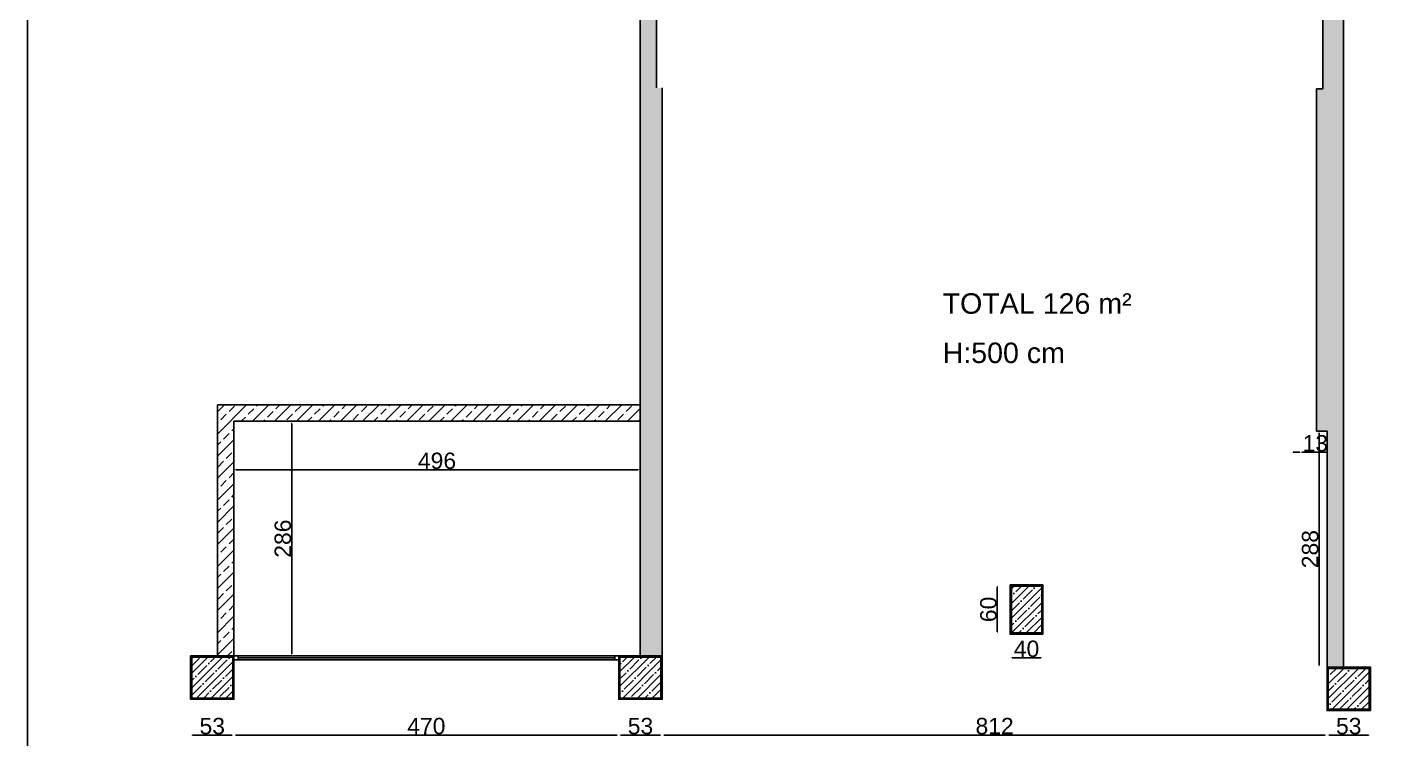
# Model space of a CAD drawing. Header units: millimetres. Extents: x 10088 to 21623, y -4423 to -852.
# Drawn here: x 18426 to 20098, y -2588 to -1720 of the extents above; entities that cross this region are included whole.
import ezdxf

# ---------------------------------------------------------------- set-up
doc = ezdxf.new("R2010")
doc.units = ezdxf.units.MM
doc.styles.get("Standard").update_dxf_attribs({"font": 'arial.ttf'})
doc.dimstyles.new('Rest', dxfattribs={"dimtxt": 20, "dimasz": 2.5, "dimexe": 1.25, "dimexo": 0.625, "dimtad": 1, "dimdec": 0, "dimtxsty": 'Standard', "dimcen": 2.5, "dimse1": 1, "dimse2": 1, "dimclrd": 1, "dimclrt": 1, "dimadec": 0, "dimazin": 0, "dimtfac": 1, "dimtdec": 0, "dimtmove": 0, "dimatfit": 3, "dimfxl": 1, "dimarcsym": 0})
pattern_1 = [(45, (17917.656, -4599.78), (-13.47038, 13.47038), []), (45, (17931.127, -4599.78), (-13.47038, 13.47038), [9.525, -4.7625])]
pattern_2 = [(45, (17917.656, -4599.781), (-8.980256, 8.980256), []), (45, (17926.637, -4599.781), (-8.980256, 8.980256), [15.875, -3.175, 0, -3.175])]

# ---------------------------------------------------------------- blocks, each defined once
blk = doc.blocks.new('*D190')
at = {"color": 1, "lineweight": -2, "transparency": 16777216}
blk.add_line((20003.2, -2498), (20003.2, -2215), dxfattribs=at)
at = {"color": 1, "transparency": 16777216}
for points in [[(20002.8, -2215), (20003.7, -2215), (20003.2, -2212.5)], [(20002.8, -2498), (20003.7, -2498), (20003.2, -2500.5)]]:
    blk.add_solid(points, dxfattribs=at)
at = {"layer": 'Defpoints', "color": 0, "transparency": 16777216}
for p in [(20003.2, -2212.5), (20013, -2212.5), (20013, -2500.5)]:
    blk.add_point(p, dxfattribs=at)
at = {"color": 1, "transparency": 16777216, "insert": (19992.4, -2356.5), "char_height": 20, "attachment_point": 5, "rotation": 90}
blk.add_mtext('288', dxfattribs=at)
blk = doc.blocks.new('*D162')
at = {"color": 1, "lineweight": -2, "transparency": 16777216}
for p, q in [((19971.8, -2238.2), (19979.8, -2238.2)), ((19982.3, -2238.2), (20012.8, -2238.2))]:
    blk.add_line(p, q, dxfattribs=at)
at = {"color": 1, "transparency": 16777216}
for points in [[(19971.8, -2237.8), (19971.8, -2238.6), (19969.3, -2238.2)], [(19979.8, -2237.8), (19979.8, -2238.6), (19982.3, -2238.2)]]:
    blk.add_solid(points, dxfattribs=at)
at = {"layer": 'Defpoints', "color": 0, "transparency": 16777216}
for p in [(19969.3, -2212.5), (19982.3, -2212.5), (19982.3, -2238.2)]:
    blk.add_point(p, dxfattribs=at)
at = {"color": 1, "transparency": 16777216, "insert": (19998.8, -2227.4), "char_height": 20, "attachment_point": 5}
blk.add_mtext('13', dxfattribs=at)
blk = doc.blocks.new('*D191')
at = {"color": 1, "lineweight": -2, "transparency": 16777216}
blk.add_line((18748.7, -2484.3), (18748.7, -2203), dxfattribs=at)
at = {"color": 1, "transparency": 16777216}
for points in [[(18748.2, -2203), (18749.1, -2203), (18748.7, -2200.5)], [(18748.2, -2484.3), (18749.1, -2484.3), (18748.7, -2486.8)]]:
    blk.add_solid(points, dxfattribs=at)
at = {"layer": 'Defpoints', "color": 0, "transparency": 16777216}
for p in [(18678, -2200.5), (18748.7, -2200.5), (18678, -2486.8)]:
    blk.add_point(p, dxfattribs=at)
at = {"color": 1, "transparency": 16777216, "insert": (18737.8, -2343.7), "char_height": 20, "attachment_point": 5, "rotation": 90}
blk.add_mtext('286', dxfattribs=at)
blk = doc.blocks.new('*D192')
at = {"color": 1, "lineweight": -2, "transparency": 16777216}
blk.add_line((18680.5, -2259.6), (19171.5, -2259.6), dxfattribs=at)
at = {"color": 1, "transparency": 16777216}
for points in [[(18680.5, -2259.2), (18680.5, -2260), (18678, -2259.6)], [(19171.5, -2259.2), (19171.5, -2260), (19174, -2259.6)]]:
    blk.add_solid(points, dxfattribs=at)
at = {"layer": 'Defpoints', "color": 0, "transparency": 16777216}
for p in [(18678, -2231.1), (19174, -2231.1), (19174, -2259.6)]:
    blk.add_point(p, dxfattribs=at)
at = {"color": 1, "transparency": 16777216, "insert": (18926, -2248.8), "char_height": 20, "attachment_point": 5}
blk.add_mtext('496', dxfattribs=at)
blk = doc.blocks.new('*D193')
at = {"color": 1, "lineweight": -2, "transparency": 16777216}
blk.add_line((18627.5, -2583.4), (18675.5, -2583.4), dxfattribs=at)
at = {"color": 1, "transparency": 16777216}
for points in [[(18627.5, -2583), (18627.5, -2583.9), (18625, -2583.4)], [(18675.5, -2583), (18675.5, -2583.9), (18678, -2583.4)]]:
    blk.add_solid(points, dxfattribs=at)
at = {"layer": 'Defpoints', "color": 0, "transparency": 16777216}
for p in [(18625, -2539.8), (18678, -2539.8), (18678, -2583.4)]:
    blk.add_point(p, dxfattribs=at)
at = {"color": 1, "transparency": 16777216, "insert": (18651.5, -2572.6), "char_height": 20, "attachment_point": 5}
blk.add_mtext('53', dxfattribs=at)
blk = doc.blocks.new('*D194')
at = {"color": 1, "lineweight": -2, "transparency": 16777216}
blk.add_line((18680.5, -2583.4), (19145.5, -2583.4), dxfattribs=at)
at = {"color": 1, "transparency": 16777216}
for points in [[(18680.5, -2583), (18680.5, -2583.9), (18678, -2583.4)], [(19145.5, -2583), (19145.5, -2583.9), (19148, -2583.4)]]:
    blk.add_solid(points, dxfattribs=at)
at = {"layer": 'Defpoints', "color": 0, "transparency": 16777216}
for p in [(18678, -2539.8), (19148, -2539.8), (19148, -2583.4)]:
    blk.add_point(p, dxfattribs=at)
at = {"color": 1, "transparency": 16777216, "insert": (18913, -2572.6), "char_height": 20, "attachment_point": 5}
blk.add_mtext('470', dxfattribs=at)
blk = doc.blocks.new('*D195')
at = {"color": 1, "lineweight": -2, "transparency": 16777216}
blk.add_line((19150.5, -2583.4), (19198.5, -2583.4), dxfattribs=at)
at = {"color": 1, "transparency": 16777216}
for points in [[(19150.5, -2583), (19150.5, -2583.9), (19148, -2583.4)], [(19198.5, -2583), (19198.5, -2583.9), (19201, -2583.4)]]:
    blk.add_solid(points, dxfattribs=at)
at = {"layer": 'Defpoints', "color": 0, "transparency": 16777216}
for p in [(19148, -2539.8), (19201, -2539.8), (19201, -2583.4)]:
    blk.add_point(p, dxfattribs=at)
at = {"color": 1, "transparency": 16777216, "insert": (19174.5, -2572.6), "char_height": 20, "attachment_point": 5}
blk.add_mtext('53', dxfattribs=at)
blk = doc.blocks.new('*D196')
at = {"color": 1, "lineweight": -2, "transparency": 16777216}
blk.add_line((19203.5, -2583.4), (20010.5, -2583.4), dxfattribs=at)
at = {"color": 1, "transparency": 16777216}
for points in [[(19203.5, -2583), (19203.5, -2583.9), (19201, -2583.4)], [(20010.5, -2583), (20010.5, -2583.9), (20013, -2583.4)]]:
    blk.add_solid(points, dxfattribs=at)
at = {"layer": 'Defpoints', "color": 0, "transparency": 16777216}
for p in [(19201, -2539.8), (20013, -2553.5), (20013, -2583.4)]:
    blk.add_point(p, dxfattribs=at)
at = {"color": 1, "transparency": 16777216, "insert": (19607, -2572.6), "char_height": 20, "attachment_point": 5}
blk.add_mtext('812', dxfattribs=at)
blk = doc.blocks.new('*D197')
at = {"color": 1, "lineweight": -2, "transparency": 16777216}
blk.add_line((20015.5, -2583.4), (20063.5, -2583.4), dxfattribs=at)
at = {"color": 1, "transparency": 16777216}
for points in [[(20015.5, -2583), (20015.5, -2583.9), (20013, -2583.4)], [(20063.5, -2583), (20063.5, -2583.9), (20066, -2583.4)]]:
    blk.add_solid(points, dxfattribs=at)
at = {"layer": 'Defpoints', "color": 0, "transparency": 16777216}
for p in [(20013, -2553.5), (20066, -2553.5), (20066, -2583.4)]:
    blk.add_point(p, dxfattribs=at)
at = {"color": 1, "transparency": 16777216, "insert": (20039.5, -2572.6), "char_height": 20, "attachment_point": 5}
blk.add_mtext('53', dxfattribs=at)
blk = doc.blocks.new('*D198')
at = {"color": 1, "lineweight": -2, "transparency": 16777216}
blk.add_line((19610.3, -2402.6), (19610.3, -2457.6), dxfattribs=at)
at = {"color": 1, "transparency": 16777216}
for points in [[(19609.9, -2402.6), (19610.7, -2402.6), (19610.3, -2400.1)], [(19609.9, -2457.6), (19610.7, -2457.6), (19610.3, -2460.1)]]:
    blk.add_solid(points, dxfattribs=at)
at = {"layer": 'Defpoints', "color": 0, "transparency": 16777216}
for p in [(19626, -2400.1), (19610.3, -2460.1), (19626, -2460.1)]:
    blk.add_point(p, dxfattribs=at)
at = {"color": 1, "transparency": 16777216, "insert": (19599.5, -2430.1), "char_height": 20, "attachment_point": 5, "rotation": 90}
blk.add_mtext('60', dxfattribs=at)
blk = doc.blocks.new('*D199')
at = {"color": 1, "lineweight": -2, "transparency": 16777216}
blk.add_line((19628.5, -2489.1), (19663.5, -2489.1), dxfattribs=at)
at = {"color": 1, "transparency": 16777216}
for points in [[(19628.5, -2488.7), (19628.5, -2489.5), (19626, -2489.1)], [(19663.5, -2488.7), (19663.5, -2489.5), (19666, -2489.1)]]:
    blk.add_solid(points, dxfattribs=at)
at = {"layer": 'Defpoints', "color": 0, "transparency": 16777216}
for p in [(19626, -2460.1), (19666, -2460.1), (19666, -2489.1)]:
    blk.add_point(p, dxfattribs=at)
at = {"color": 1, "transparency": 16777216, "insert": (19646, -2478.3), "char_height": 20, "attachment_point": 5}
blk.add_mtext('40', dxfattribs=at)

msp = doc.modelspace()

# ---------------------------------------------------------------- hatches: boundary and pattern name
h = msp.add_hatch()
h.set_pattern_fill('ANSI33', color=256, scale=3)
h.set_pattern_definition(pattern_1)
h.paths.add_polyline_path([(19201, -1793.5), (19194, -1793.5), (19194, -1641.5), (18934, -1641.5), (18934, -1141.5), (19995, -1141.5), (19995, -1540.5), (20008, -1540.5), (20008, -1794.5), (20000, -1794.5), (20000, -2212.5), (20013, -2212.5), (20013, -2500.5), (20033, -2500.5), (20033, -1121.5), (18914, -1121.5), (18914, -1661.5), (19174, -1661.5), (19174.5, -2486.8), (19201, -2486.8)])
h = msp.add_hatch()
h.set_pattern_fill('ANSI33', color=256, scale=3)
h.set_pattern_definition(pattern_1)
h.paths.add_polyline_path([(18658, -2486.8), (18678, -2486.8), (18678, -2200.5), (19174, -2200.5), (19174, -2180.5), (18658, -2180.5)])
h = msp.add_hatch()
h.set_pattern_fill('ANSI35', color=1, scale=2)
h.set_pattern_definition(pattern_2)
h.paths.add_polyline_path([(19664.5, -2401.6), (19627.5, -2401.6), (19627.5, -2458.6), (19664.5, -2458.6)])
h = msp.add_hatch()
h.set_pattern_fill('ANSI35', color=1, scale=2)
h.set_pattern_definition(pattern_2)
h.paths.add_polyline_path([(18676.5, -2488.3), (18626.5, -2488.3), (18626.5, -2538.3), (18676.5, -2538.3)])
h = msp.add_hatch()
h.set_pattern_fill('ANSI35', color=1, scale=2)
h.set_pattern_definition(pattern_2)
h.paths.add_polyline_path([(19199.5, -2488.3), (19149.5, -2488.3), (19149.5, -2538.3), (19199.5, -2538.3)])
h = msp.add_hatch()
h.set_pattern_fill('ANSI35', color=1, scale=2)
h.set_pattern_definition(pattern_2)
h.paths.add_polyline_path([(20064.5, -2502), (20014.5, -2502), (20014.5, -2552), (20064.5, -2552)])

# ---------------------------------------------------------------- linework, layer by layer
for p, q in [((20033, -1121.5), (20033, -2500.5)), ((20008, -1540.5), (20008, -1794.5)), ((19194, -1641.5), (19194, -1793.5)), ((19174, -2486.8), (19174, -1661.5)), ((19201, -1793.5), (19201, -2486.8)), ((20008, -1794.5), (20000, -1794.5)), ((20000, -1794.5), (20000, -2212.5)), ((18658, -2486.8), (18658, -2180.5)), ((18658, -2180.5), (19174, -2180.5)), ((18678, -2486.8), (18678, -2200.5)), ((18678, -2200.5), (19174, -2200.5)), ((20000, -2212.5), (20013, -2212.5)), ((20013, -2212.5), (20013, -2500.5)), ((18625, -2486.8), (18645, -2486.8)), ((19148, -2486.8), (19168, -2486.8)), ((20013, -2500.5), (20033, -2500.5))]:
    msp.add_line(p, q)
at = {"color": 4}
for p, q in [((19148, -2486.8), (18678, -2486.8)), ((18678, -2486.8), (18683, -2486.8)), ((18683, -2486.8), (18683, -2491.8)), ((19143, -2489.3), (18683, -2489.3)), ((19143, -2486.8), (19143, -2491.8)), ((19148, -2491.8), (18678, -2491.8))]:
    msp.add_line(p, q, dxfattribs=at)
msp.add_lwpolyline([(18425.7, -851.6), (21623.5, -851.6), (21623.5, -4148.8), (18425.7, -4148.8)], close=True)
at = {"color": 1}
for points in [[(19626, -2400.1), (19626, -2460.1), (19666, -2460.1), (19666, -2400.1)], [(19627.5, -2401.6), (19627.5, -2458.6), (19664.5, -2458.6), (19664.5, -2401.6)], [(18625, -2486.8), (18678, -2486.8), (18678, -2539.8), (18625, -2539.8)], [(18626.5, -2488.3), (18676.5, -2488.3), (18676.5, -2538.3), (18626.5, -2538.3)], [(19148, -2486.8), (19201, -2486.8), (19201, -2539.8), (19148, -2539.8)], [(19149.5, -2488.3), (19199.5, -2488.3), (19199.5, -2538.3), (19149.5, -2538.3)], [(20013, -2500.5), (20066, -2500.5), (20066, -2553.5), (20013, -2553.5)], [(20014.5, -2502), (20064.5, -2502), (20064.5, -2552), (20014.5, -2552)]]:
    msp.add_lwpolyline(points, close=True, dxfattribs=at)

# ---------------------------------------------------------------- texts
for s, p in [('TOTAL 126 m²', (19543.5, -2069.2)), ('H:500 cm', (19543.5, -2129.4))]:
    msp.add_text(s, height=25).set_placement(p)

# ---------------------------------------------------------------- dimensions: what is measured, and where the dimension line sits
for p1, p2, distance, picture, middle in [((18678, -2486.8), (18678, -2200.5), -70.7, '*D191', (18737.8, -2343.7)), ((19969.3, -2212.5), (19982.3, -2212.5), -25.7, '*D162', (19998.8, -2227.4)), ((20013, -2500.5), (20013, -2212.5), 9.8, '*D190', (19992.4, -2356.5)), ((18678, -2231.1), (19174, -2231.1), -28.5, '*D192', (18926, -2248.8)), ((19626, -2400.1), (19626, -2460.1), -15.7, '*D198', (19599.5, -2430.1)), ((19626, -2460.1), (19666, -2460.1), -29, '*D199', (19646, -2478.3)), ((18625, -2539.8), (18678, -2539.8), -43.6, '*D193', (18651.5, -2572.6))]:
    dim = msp.add_aligned_dim(p1=p1, p2=p2, distance=distance, dimstyle='Rest')
    dim.commit()
    dim.dimension.update_dxf_attribs({"geometry": picture, "text_midpoint": middle})
for base, p1, p2, picture, middle in [((19148, -2583.4), (18678, -2539.8), (19148, -2539.8), '*D194', (18913, -2572.6)), ((19201, -2583.4), (19148, -2539.8), (19201, -2539.8), '*D195', (19174.5, -2572.6)), ((20013, -2583.4), (19201, -2539.8), (20013, -2553.5), '*D196', (19607, -2572.6)), ((20066, -2583.4), (20013, -2553.5), (20066, -2553.5), '*D197', (20039.5, -2572.6))]:
    dim = msp.add_linear_dim(base=base, p1=p1, p2=p2, angle=180, dimstyle='Rest', override={"dimtmove": 1})
    dim.commit()
    dim.dimension.update_dxf_attribs({"geometry": picture, "text_midpoint": middle})

doc.saveas('drawing.dxf')
